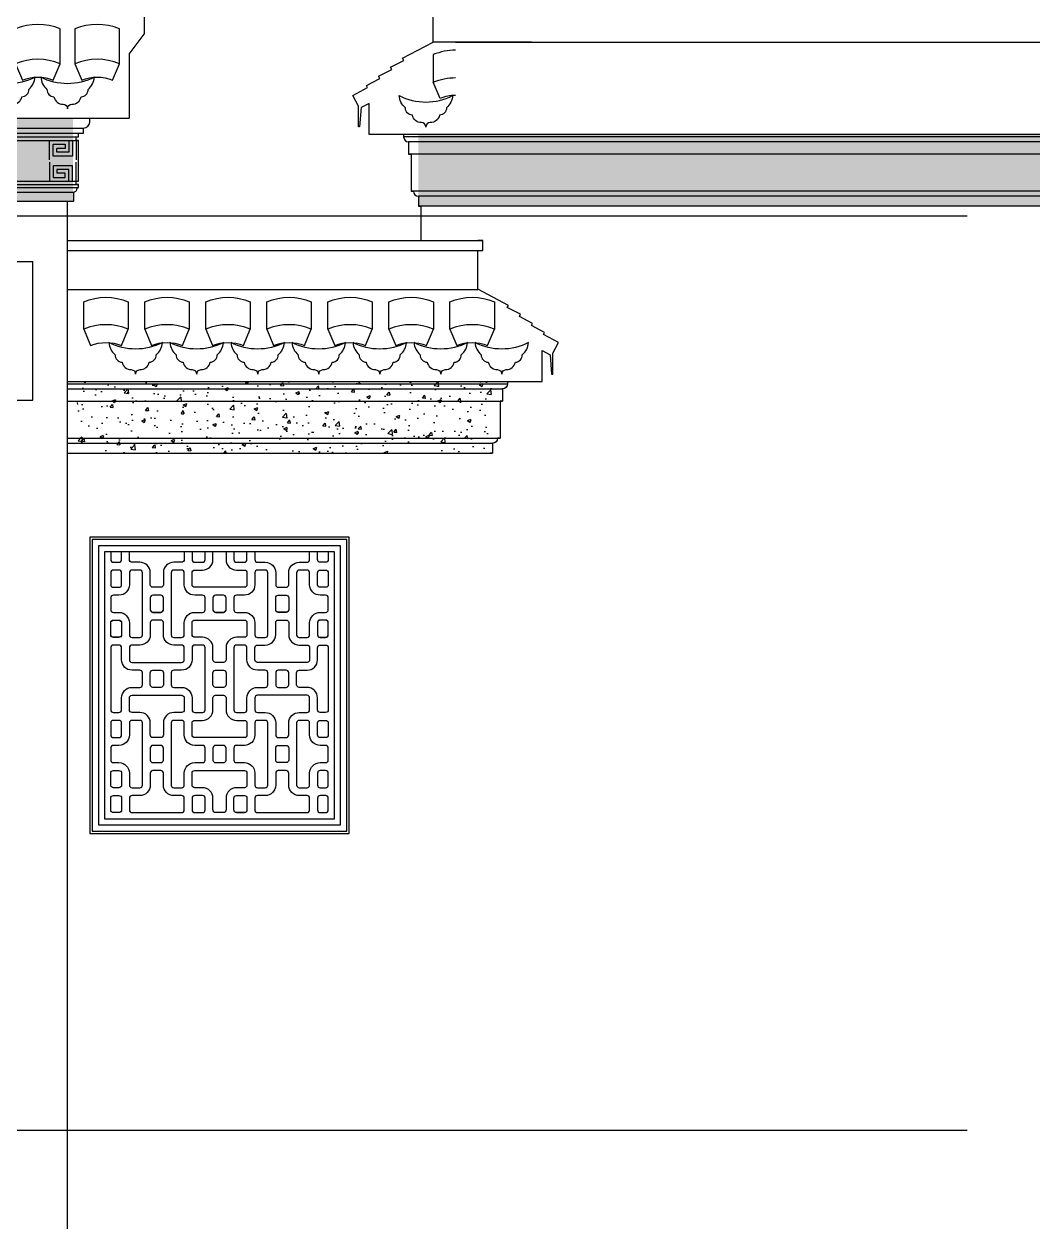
# Model space of a CAD drawing. Extents: x 296441 to 853063, y 459050 to 1117990.
# Drawn here: x 606603 to 610685, y 994963 to 999839 of the extents above; entities that cross this region are included whole.
import ezdxf
from ezdxf.xclip import XClip

# ---------------------------------------------------------------- set-up
doc = ezdxf.new("R2010")
doc.units = 0
doc.header["$LTSCALE"] = 1000
doc.header["$XCLIPFRAME"] = 0
for name, pattern in [('CENTER2', [28.574999999999996, 19.05, -3.174999999999999, 3.174999999999999, -3.174999999999999]), ('E4-ELEV-N$0$DASH', [0.35, 0.25, -0.1]), ('E4-ELEV-N$0$HIDDEN2', [4.762499999999999, 3.175, -1.5875])]:
    doc.linetypes.add(name, pattern=pattern)
for name, color, linetype in [('A-DETL-PATT', 9, 'Continuous'), ('A-ELEV-MEDM', 4, 'Continuous'), ('E1-ELEV-N$0$A-ELEV-HEVY', 2, 'Continuous'), ('E1-ELEV-N$0$A-ELEV-MEDM', 4, 'Continuous'), ('E1-ELEV-N$0$A-ELEV-THIN', 144, 'Continuous'), ('E4-ELEV-N$0$A-ELEV-HDDN', 161, 'E4-ELEV-N$0$HIDDEN2'), ('E4-ELEV-N$0$A-ELEV-HEVY', 2, 'Continuous'), ('E4-ELEV-N$0$A-ELEV-MEDM', 4, 'Continuous'), ('E4-ELEV-N$0$A-ELEV-MEDM-HEVY', 2, 'Continuous'), ('E4-ELEV-N$0$A-ELEV-THIN', 144, 'Continuous'), ('E4-ELEV-N$0$A-ELEV-WIND', 147, 'Continuous'), ('E4-ELEV-N$0$B-ELEV-N-RF3$0$A-ELEV-MEDM', 4, 'Continuous'), ('G-GRID', 8, 'CENTER2'), ('G-XREF', 2, 'Continuous'), ('LPC2118a$0$A-ELEV-OVLK', 153, 'Continuous'), ('mt2-E$0$M3-ELEV$0$A-ELEV-MEDM', 4, 'Continuous'), ('mt2-E$0$M3-ELEV$0$A-ELEV-THIN', 145, 'Continuous'), ('WALL-TYPE-D-2$0$A-ELEV-MEDM-HEVY', 2, 'Continuous'), ('ZT0_默认图层-----PM、LM、DY、JD', 7, 'Continuous'), ('ZT1_通用--填充---PM、LM、DY、JD', 8, 'Continuous'), ('ZT3_面板--石材板-PM、LM、DY、JD', 45, 'Continuous')]:
    doc.layers.add(name, color=color, linetype=linetype)

# ---------------------------------------------------------------- blocks, each defined once
blk = doc.blocks.new('20200616091520')
at = {"layer": 'mt2-E$0$M3-ELEV$0$A-ELEV-THIN'}
for points in [[(0, 150), (0, 42.50000000016007), (108, 42.50000000016007), (108, 120)], [(15, 135), (15, 57.50000000016007), (93, 57.50000000016007), (93, 105)], [(78, 120), (30, 120), (30, 72.50000000016007), (78, 72.50000000016007), (78, 87.50000000016007)], [(108, 120), (30, 120)], [(78, 105), (45, 105), (45, 87.50000000016007), (78, 87.50000000016007)], [(63, 105), (45, 105)], [(93, 105), (78, 105)]]:
    blk.add_lwpolyline(points, dxfattribs=at)
blk = doc.blocks.new('*U2494')
at = {"layer": 'mt2-E$0$M3-ELEV$0$A-ELEV-MEDM'}
for p, q in [((0, 0), (3300, 0)), ((65, -335), (3235, -335))]:
    blk.add_line(p, q, dxfattribs=at)
at = {"layer": 'mt2-E$0$M3-ELEV$0$A-ELEV-THIN'}
for p, q in [((25, -40), (3275, -40)), ((25, -60), (3275, -60)), ((55, -75), (3255, -75)), ((55, -90), (3255, -90)), ((52, -280), (3255, -280)), ((55, -255), (3255, -255)), ((55, -268), (3255, -268)), ((64.99999999994907, -298.3333333333721), (3235, -298.3333333333721))]:
    blk.add_line(p, q, dxfattribs=at)
at = {"layer": 'ZT3_面板--石材板-PM、LM、DY、JD', "ltscale": 10}
blk.add_lwpolyline([(65, -335), (65, -298.3333333333139, -0.4682124543390339), (52, -280), (45, -280), (45, -268), (55, -268), (55, -255), (45, -255), (45, -90), (55, -90), (55, -75), (45, -75), (45, -60), (25, -60), (25, -40, -0.3614188823113277), (0, -15), (0, 0)], format="xyb", dxfattribs=at)
at = {"layer": 'ZT3_面板--石材板-PM、LM、DY、JD', "ltscale": 10, "elevation": -2.644649364818287e-10}
blk.add_lwpolyline([(3235, -335), (3235, -298.3333333333139, 0.4682124543390339), (3248, -280), (3255, -280), (3255, -268), (3245, -268), (3245, -255), (3255, -255), (3255, -90), (3245, -90), (3245, -75), (3255, -75), (3255, -60), (3275, -60), (3275, -40, 0.3614188823113277), (3300, -15), (3300, 0)], format="xyb", dxfattribs=at)
at = {"layer": 'A-ELEV-MEDM'}
ref = blk.add_blockref('20200616091520', (55, -210), dxfattribs=at)
XClip(ref).set_block_clipping_path([(0, 42.50000000020373), (108, 120)])
ref = blk.add_blockref('20200616091520', (3245, -210), dxfattribs=dict(at, xscale=-1))
XClip(ref).set_block_clipping_path([(0, 42.50000000020373), (108, 120)])
ref = blk.add_blockref('20200616091520', (55, -135), dxfattribs=dict(at, xscale=-1, rotation=180))
XClip(ref).set_block_clipping_path([(0, 42.50000000020373), (108, 120)])
ref = blk.add_blockref('20200616091520', (3245, -135), dxfattribs=dict(at, rotation=180))
XClip(ref).set_block_clipping_path([(0, 42.50000000020373), (108, 120)])
blk = doc.blocks.new('ghsdffgsdlkgsdgsdf')
at = {"layer": 'A-ELEV-MEDM', "color": 0}
blk.add_lwpolyline([(-0.0004130508750677109, 2.795422915369272e-08, -0.4086840473709477), (17.65912312641376, 17.99677988702024, 0.3710916077769059), (54.8403965421021, 48.21091464349593, 0.424353686270066), (83.12748999707401, 78.18123075181211, 0.213335491750496), (107.9995936732703, 127.5605351682898, -0.2445723906024019), (-108.0000066440589, 127.5605351552513, 0.213335491750496), (-83.12790300138295, 78.18123076671327, 0.424353686270066), (-54.84080959297717, 48.21091465654899, 0.3710916077769059), (-17.65953618474668, 17.99677981996501, -0.4086840473709477), (0, 1.455191522836685e-11)], format="xyb", dxfattribs=at)
blk = doc.blocks.new('mt2-E')
at = {"layer": 'ZT1_通用--填充---PM、LM、DY、JD', "ltscale": 10}
h = blk.add_hatch(dxfattribs=at)
h.set_pattern_fill('混凝土', color=256, scale=16.96202531645569)
h.set_pattern_definition([(49.99999999999999, (-1584.999979789485, 4110.000000003027), (121.6618537575961, -10.64403302236423), [12.72151898734177, -139.9367088607595]), (355, (-1584.999979789485, 4110.000000003027), (-23.53503633435696, 127.5870201465843), [10.17721518987342, -111.9493670886076]), (100.4514, (-1574.861492295866, 4109.112998028402), (98.12690778440364, 116.9429096660351), [10.81162716455696, -118.9279025417721]), (46.18420000000002, (-1584.999979789485, 4143.924050636007), (181.025696855489, -28.07537711403597), [19.08227848101263, -209.905063291139]), (96.6356, (-1569.914506586967, 4141.584426410613), (158.5377247386408, 165.2301198742521), [16.2174412556962, -178.3918253164557]), (351.1842, (-1584.999979789485, 4143.924050636007), (158.5375957568431, 165.2302437012576), [15.26582278481012, -167.9240506329114]), (21, (-1568.037954473053, 4135.443037977675), (101.2475252960429, -68.29231816348785), [12.72151898734177, -139.9367088607595]), (326.0000000000001, (-1568.037954473053, 4135.443037977675), (41.27120819935689, 123.0001342231371), [10.17721518987342, -111.9493670886076]), (71.4514, (-1559.600664318656, 4129.752006073948), (142.5187749745818, 54.70770450523243), [10.81162716455696, -118.9279025417721]), (37.50000000000001, (-1584.999979789485, 4110.000000003027), (2.062557737363227, 56.46553976379207), [0, -110.5924050632911, 0, -113.6455696202532, 0, -112.373417721519]), (7.499999999999999, (-1584.999979789485, 4110.000000003027), (44.62192154082014, 66.90021442055223), [0, -64.79493670886075, 0, -108.0481012658228, 0, -42.82911392405062]), (327.5, (-1622.825296245166, 4110.000000003027), (90.54709676848455, -3.825763053679604), [0, -42.40506329113924, 0, -132.3037974683544, 0, -175.5569620253164]), (317.5, (-1639.787321561598, 4110.000000003027), (98.92018568592373, 16.97983244624123), [0, -55.12658227848101, 0, -87.86329113924049, 0, -124.6708860759493])])
h.paths.add_polyline_path([(-1584.999979789485, 4110.000000003027), (1581.592435791041, 4110.000000003027), (1581.592435791041, 4445.000000003027), (-1584.999979789485, 4445.000000003027)])
at = {"layer": 'A-ELEV-MEDM', "elevation": -0.1118665417163797}
for points in [[(1530.035635449109, 4666.032417204231), (1530.035586454091, 4806.942478012294, 0.199999999910216), (1350.035586513695, 4806.942477982491), (1350.035635449109, 4666.032417234033)], [(1770.041563160834, 4666.032500655157), (1770.041514165816, 4806.94256146322, 0.199999999910216), (1590.041514225421, 4806.942561433418), (1590.041563160834, 4666.03250068496)], [(1377.721974797663, 4599.570778217167, -0.1999999998863418), (1502.337359555182, 4599.570778276771), (1530.029707707581, 4666.032413627952, 0.1999999999128089), (1350.029707618174, 4666.032413702458), (1377.722055710969, 4599.570778276771)], [(1617.727902509389, 4599.570861668093, -0.1999999998863418), (1742.343287266907, 4599.570861727698), (1770.035635419306, 4666.032497078879, 0.1999999999128089), (1590.035635329899, 4666.032497153385), (1617.727983422694, 4599.570861727698)]]:
    blk.add_lwpolyline(points, format="xyb", dxfattribs=at)
at = {"layer": 'LPC2118a$0$A-ELEV-OVLK'}
for p, q in [((-1419.999748901697, 3865.95222664054, -0.1118665417186535), (1420.000023451517, 3865.952394174761, -0.1118665417183482)), ((1420.000020181644, 3304.87840169936, -0.1118665417184807), (1420.000020181644, 3865.952394174761, -0.1118665417185846)), ((-1419.99975217157, 3304.87840169936, -0.1118665417189587), (1420.000020181644, 3304.87840169936, -0.1118665417186535))]:
    blk.add_line(p, q, dxfattribs=at)
at = {"layer": 'WALL-TYPE-D-2$0$A-ELEV-MEDM-HEVY'}
for p, q in [((1870.000020210515, 4865.000000003027, -0.1118665417186535), (1870.000020210515, 4785.000000003027, -0.1118665417186535)), ((1810.000020210515, 4705.000000003027, -0.1118665417186535), (1870.000020210515, 4785.000000003027, -0.1118665417186535)), ((1810.000020210515, 4705.000000003027, -0.1118665417186535), (1810.000020210515, 4445.000000003027, -0.1118665417186535)), ((1810.000020210515, 4705.000000003027, -0.1118665417186535), (1810.000020210515, 4445.000000003027, -0.1118665417186535)), ((1650.000020210515, 4445.000000003027, -0.1118665419831184), (1810.000020210515, 4445.000000003027, -0.1118665417186535)), ((1650.000020210515, 4445.000000003027, -0.1118665419831184), (1810.000020210515, 4445.00000000326, -0.1118665417186535)), ((1560.000020210515, -49.9999999969732, -0.1118665417186535), (1560.000020210515, 4110.000000003027, -0.1118665417186535))]:
    blk.add_line(p, q, dxfattribs=at)
at = {"layer": 'A-DETL-PATT', "ltscale": 10}
blk.add_blockref('*U2494', (-1649.999979789485, 4445.000000003027, -0.1118665417186535), dxfattribs=at)
at = {"layer": 'A-ELEV-MEDM', "extrusion": (0, 0, -1), "xscale": -1, "zscale": -1}
for p in [(-1320.023739405093, 4484.032330191694, 0.1118665417186535), (-1560.029667116818, 4484.032413642853, 0.1118665417186535)]:
    blk.add_blockref('ghsdffgsdlkgsdgsdf', p, dxfattribs=at)
blk = doc.blocks.new('E4-ELEV-N$0$mt2-E')
at = {"xscale": -1}
blk.add_blockref('mt2-E', (0, -5.005858838558197e-09), dxfattribs=at)
blk = doc.blocks.new('E4-ELEV-N$0$dsgggfgh')
at = {"layer": 'E4-ELEV-N$0$A-ELEV-HEVY'}
for p, q in [((-446.7335614310578, 859.9999999998836), (-50.00000000001455, 859.9999999998836)), ((-446.7335614310578, 819.9999999998836), (-50.00000000001455, 819.9999999998836)), ((-446.7335614310578, 662.7569128682517), (-50.00000000011642, 662.7569128682371)), ((-446.7335614310614, 289.9999999998981), (69.99999999998545, 289.9999999998836)), ((-446.7335614310541, 0), (9.999999999985448, 0))]:
    blk.add_line(p, q, dxfattribs=at)
blk.add_lwpolyline([(69.99999999998545, 289.9999999998836), (210, 289.9999999998836), (210, 415.0213311910629), (242.2870131011587, 398.2422535164515), (248.0827355837682, 319.9999999998836), (253.0827355837682, 319.9999999998836), (253.0827355837682, 403.9016275625909), (276, 447.9999999998836), (215.845869297118, 480.0822030414129), (220.1812543073902, 488.4245348034892), (166.8449345279078, 516.0804043187527), (171.5906271536951, 525.2122674017446), (118.2543073742127, 552.8681369170081), (123, 561.9999999998836), (69.46458357805386, 589.2727593092714), (74, 597.9999999998836), (-50.00000000001455, 662.9523809523089), (-50.00000000001455, 819.9999999998836), (-30.00000000001455, 819.9999999998836), (-30.00000000001455, 859.9999999998836), (-50.00000000001455, 859.9999999998836)], dxfattribs=at)
blk.add_lwpolyline([(0, 290), (69.99999999998545, 290), (69.99999999998545, 280, -0.414213562373095), (49.99999999998545, 260), (49.99999999998545, 210), (39.99999999998545, 210), (39.99999999998545, 60), (29.99999999998545, 60, -0.414213562373095), (9.999999999985448, 40), (9.999999999985448, 0), (0, 0)], format="xyb", dxfattribs=at)
at = {"layer": 'E4-ELEV-N$0$A-ELEV-MEDM'}
blk.add_line((-446.7335614310578, 59.99999999998545), (39.99999999998545, 60), dxfattribs=at)
at = {"layer": 'E4-ELEV-N$0$A-ELEV-THIN'}
for p, q in [((-446.7335614310614, 279.9999999999854), (69.99999999998545, 280)), ((-446.7335614310578, 259.9999999998836), (50, 259.9999999998836)), ((-446.7335614310578, 210), (49.99999999998545, 210)), ((-446.7335614310541, 40), (9.999999999985448, 40))]:
    blk.add_line(p, q, dxfattribs=at)
blk = doc.blocks.new('E4-ELEV-N$0$B-ELEV-N-RF3$0$ghsdffgsdlkgsdgsdf')
at = {"layer": 'E4-ELEV-N$0$B-ELEV-N-RF3$0$A-ELEV-MEDM', "color": 0}
blk.add_lwpolyline([(-0.0004130508750677109, 2.795422915369272e-08, -0.4086840473709477), (17.65912312641376, 17.99677988702024, 0.3710916077769059), (54.8403965421021, 48.21091464349593, 0.424353686270066), (83.12748999707401, 78.18123075181211, 0.213335491750496), (107.9995936732703, 127.5605351682898, -0.2445723906024019), (-108.0000066440589, 127.5605351552513, 0.213335491750496), (-83.12790300138295, 78.18123076671327, 0.424353686270066), (-54.84080959297717, 48.21091465654899, 0.3710916077769059), (-17.65953618474668, 17.99677981996501, -0.4086840473709477), (0, 1.455191522836685e-11)], format="xyb", dxfattribs=at)
blk = doc.blocks.new('20200415111827', base_point=(606869.1237637916, 996563.0944562623))
at = {"layer": 'E4-ELEV-N$0$A-ELEV-HDDN', "linetype": 'E4-ELEV-N$0$DASH', "ltscale": 10}
blk.add_lwpolyline([(606869.1237637916, 996563.0944562623), (607919.1237637916, 996563.0944562623), (607919.1237637916, 997763.0944562623), (606869.1237637916, 997763.0944562623)], close=True, dxfattribs=at)
at = {"layer": 'E4-ELEV-N$0$A-ELEV-MEDM'}
for points in [[(606879.1237637916, 996573.0944562623), (607909.1237637916, 996573.0944562623), (607909.1237637916, 997753.0944562623), (606879.1237637916, 997753.0944562623)], [(606904.1237637916, 996598.0944562623), (607884.1237637916, 996598.0944562623), (607884.1237637916, 997728.0944562623), (606904.1237637916, 997728.0944562623)], [(606929.1237637916, 996623.0944562623), (607859.1237637916, 996623.0944562623), (607859.1237637916, 997703.0944562623), (606929.1237637916, 997703.0944562623)]]:
    blk.add_lwpolyline(points, close=True, dxfattribs=at)
at = {"layer": 'E4-ELEV-N$0$A-ELEV-MEDM-HEVY'}
blk.add_lwpolyline([(606929.1237637916, 996623.0944562623), (607859.1237637916, 996623.0944562623), (607859.1237637916, 997703.0944562623), (606929.1237637916, 997703.0944562623)], close=True, dxfattribs=at)
at = {"layer": 'E4-ELEV-N$0$A-ELEV-WIND', "ltscale": 0.01}
for points in [[(606954.1237637916, 997703.0944562623), (606954.1237637916, 997671.8658848337, 0.414213562373095), (606964.6951923631, 997661.2944562624), (606987.1237637916, 997661.2944562624, 0.414213562373095), (606997.6951923631, 997671.8658848337)], [(607251.4094780773, 997703.0944562623), (607251.4094780773, 997671.8658848337, -0.414213562373095), (607240.838049506, 997661.2944562624), (607209.1237637916, 997661.2944562624, 0.414213562373095), (607166.838049506, 997619.0087419767), (607166.838049506, 997570.3801705481, -0.414213562373095), (607156.2666209345, 997559.8087419766), (607124.5523352202, 997559.8087419766, -0.414213562373095), (607113.9809066488, 997570.3801705481), (607113.9809066488, 997619.0087419767, 0.414213562373095), (607071.6951923631, 997661.2944562624), (607039.9809066488, 997661.2944562624, -0.414213562373095), (607029.4094780773, 997671.8658848337), (607029.4094780773, 997703.0944562623)], [(607394.1237637906, 997559.8087419766), (607293.6951923631, 997559.8087419766, -0.414213562373095), (607283.1237637916, 997570.3801705481), (607283.1237637916, 997619.0087419767, -0.414213562373095), (607293.6951923631, 997629.580170548), (607325.4094780773, 997629.580170548, 0.414213562373095), (607367.6951923631, 997671.8658848337), (607367.6951923631, 997703.0944562623)], [(607283.1237637916, 997703.0944562623), (607283.1237637916, 997671.8658848337, 0.4142135623743046), (607293.6951923631, 997661.2944562624), (607325.4094780773, 997661.2944562624, 0.4142135623732967), (607335.9809066488, 997671.8658848337), (607335.9809066488, 997703.0944562623)], [(607420.5523352202, 997703.0944562623), (607420.5523352202, 997671.8658848337, 0.414213562373095), (607462.838049506, 997629.580170548), (607494.5523352202, 997629.580170548, -0.414213562373095), (607505.1237637916, 997619.0087419767), (607505.1237637916, 997570.3801705481, -0.414213562373095), (607494.5523352202, 997559.8087419766), (607394.1237637927, 997559.8087419766)], [(607452.2666209345, 997703.0944562623), (607452.2666209345, 997671.8658848337, 0.4142135623763204), (607462.838049506, 997661.2944562624), (607494.5523352202, 997661.2944562624, 0.4142135623743047), (607505.1237637916, 997671.8658848337), (607505.1237637916, 997703.0944562623)], [(607536.838049506, 997703.0944562623), (607536.838049506, 997671.8658848337, 0.414213562373095), (607547.4094780773, 997661.2944562624), (607579.1237637916, 997661.2944562624, -0.414213562373095), (607621.4094780773, 997619.0087419767), (607621.4094780773, 997570.3801705481, 0.414213562373095), (607631.9809066488, 997559.8087419766), (607663.6951923631, 997559.8087419766, 0.414213562373095), (607674.2666209345, 997570.3801705481), (607674.2666209345, 997619.0087419767, -0.414213562373095), (607716.5523352202, 997661.2944562624), (607748.2666209345, 997661.2944562624, 0.414213562373095), (607758.838049506, 997671.8658848337), (607758.838049506, 997703.0944562623)], [(607834.1237637916, 997703.0944562623), (607834.1237637916, 997671.8658848339, -0.4142135623732948), (607823.5523352202, 997661.2944562624), (607801.1237637916, 997661.2944562624, -0.414213562373095), (607790.5523352202, 997671.8658848337)], [(607394.1237637927, 997458.3230276909), (607409.9809066488, 997458.3230276909, 0.414213562373095), (607420.5523352202, 997468.8944562624), (607420.5523352202, 997517.523027691, 0.414213562373095), (607409.9809066488, 997528.0944562624), (607394.1237637916, 997528.0944562624), (607378.2666209345, 997528.0944562623, 0.414213562373095), (607367.6951923631, 997517.523027691), (607367.6951923631, 997468.8944562624, 0.414213562373095), (607378.2666209345, 997458.3230276909), (607394.1237637906, 997458.3230276909)], [(607029.4094780784, 997315.3801705481), (607029.4094780773, 997266.7515991195, 0.414213562373095), (607039.9809066488, 997256.180170548), (607240.838049506, 997256.180170548, 0.414213562373095), (607251.4094780773, 997266.7515991195), (607251.4094780773, 997315.3801705481, 0.414213562373095), (607240.838049506, 997325.9515991195), (607209.1237637916, 997325.9515991195, -0.414213562373095), (607166.838049506, 997368.2373134051), (607166.838049506, 997416.8658848337, 0.414213562373095), (607156.2666209345, 997427.4373134052), (607124.5523352202, 997427.4373134052, 0.414213562373095), (607113.9809066488, 997416.8658848337), (607113.9809066488, 997368.2373134051, -0.414213562373095), (607071.6951923631, 997325.9515991195), (607039.9809066488, 997325.9515991195, 0.414213562373095), (607029.4094780773, 997315.3801705481)], [(607758.8380495049, 997315.3801705481), (607758.838049506, 997266.7515991195, -0.414213562373095), (607748.2666209345, 997256.180170548), (607547.4094780773, 997256.180170548, -0.414213562373095), (607536.838049506, 997266.7515991195), (607536.838049506, 997315.3801705481, -0.414213562373095), (607547.4094780773, 997325.9515991195), (607579.1237637916, 997325.9515991195, 0.414213562373095), (607621.4094780773, 997368.2373134051), (607621.4094780773, 997416.8658848337, -0.414213562373095), (607631.9809066488, 997427.4373134052), (607663.6951923631, 997427.4373134052, -0.414213562373095), (607674.2666209345, 997416.8658848337), (607674.2666209345, 997368.2373134051, 0.414213562373095), (607716.5523352202, 997325.9515991195), (607748.2666209345, 997325.9515991195, -0.414213562373095), (607758.838049506, 997315.3801705481)], [(607823.5523352202, 997357.6658848339, 0.4142135623732948), (607834.1237637916, 997368.2373134053), (607834.1237637916, 997416.8658848336, 0.4142135623732948), (607823.5523352202, 997427.4373134052), (607801.1237637916, 997427.4373134052, 0.4142135623732967), (607790.5523352212, 997416.8658848337), (607790.5523352202, 997368.2373134051, 0.414213562373095), (607801.1237637916, 997357.6658848338), (607823.5523352202, 997357.6658848338)], [(606997.6951923621, 997063.780170548), (606997.6951923631, 997112.4087419766, -0.414213562373095), (607039.9809066488, 997154.6944562623), (607071.6951923631, 997154.6944562623, 0.414213562373095), (607082.2666209345, 997165.2658848338), (607082.2666209345, 997213.8944562624, 0.414213562373095), (607071.6951923631, 997224.4658848338), (607039.9809066488, 997224.4658848338, -0.414213562373095), (606997.6951923631, 997266.7515991195), (606997.6951923631, 997315.3801705481, 0.414213562373095), (606987.1237637916, 997325.9515991195), (606964.6951923631, 997325.9515991195, 0.4142135623732948), (606954.1237637916, 997315.3801705481), (606954.1237637916, 997063.780170548, 0.414213562373095), (606964.6951923631, 997053.2087419766), (606987.1237637916, 997053.2087419766, 0.414213562373095), (606997.6951923631, 997063.780170548)], [(607790.5523352212, 997063.780170548), (607790.5523352202, 997112.4087419766, 0.414213562373095), (607748.2666209345, 997154.6944562623), (607716.5523352202, 997154.6944562623, -0.414213562373095), (607705.9809066488, 997165.2658848338), (607705.9809066488, 997213.8944562624, -0.414213562373095), (607716.5523352202, 997224.4658848338), (607748.2666209345, 997224.4658848338, 0.414213562373095), (607790.5523352202, 997266.7515991195), (607790.5523352202, 997315.3801705481, -0.414213562373095), (607801.1237637916, 997325.9515991195), (607823.5523352202, 997325.9515991195, -0.4142135623732948), (607834.1237637916, 997315.380170548), (607834.1237637916, 997063.7801705481, -0.4142135623732948), (607823.5523352202, 997053.2087419766), (607801.1237637916, 997053.2087419766, -0.414213562373095), (607790.5523352202, 997063.780170548)], [(607394.1237637927, 997224.4658848338), (607409.9809066488, 997224.4658848338, -0.414213562373095), (607420.5523352202, 997213.8944562624), (607420.5523352202, 997165.2658848338, -0.414213562373095), (607409.9809066488, 997154.6944562623), (607394.1237637906, 997154.6944562623), (607378.2666209345, 997154.6944562623, -0.414213562373095), (607367.6951923631, 997165.2658848338), (607367.6951923631, 997213.8944562624, -0.414213562373095), (607378.2666209345, 997224.4658848338), (607394.1237637906, 997224.4658848338)], [(607394.1237637906, 996951.7230276909), (607293.6951923631, 996951.7230276909, -0.414213562373095), (607283.1237637916, 996962.2944562624), (607283.1237637916, 997010.923027691, -0.414213562373095), (607293.6951923631, 997021.4944562623), (607325.4094780773, 997021.4944562623, 0.414213562373095), (607367.6951923631, 997063.780170548), (607367.6951923631, 997112.4087419766, -0.414213562373095), (607378.2666209345, 997122.9801705481), (607394.1237637916, 997122.9801705481), (607409.9809066488, 997122.9801705481, -0.414213562373095), (607420.5523352202, 997112.4087419766), (607420.5523352202, 997063.780170548, 0.414213562373095), (607462.838049506, 997021.4944562623), (607494.5523352202, 997021.4944562623, -0.414213562373095), (607505.1237637916, 997010.923027691), (607505.1237637916, 996962.2944562624, -0.414213562373095), (607494.5523352202, 996951.7230276909), (607394.1237637927, 996951.7230276909)], [(607394.1237637927, 996850.2373134051), (607409.9809066488, 996850.2373134051, 0.414213562373095), (607420.5523352202, 996860.8087419766), (607420.5523352202, 996909.4373134052, 0.414213562373095), (607409.9809066488, 996920.0087419767), (607394.1237637916, 996920.0087419767), (607378.2666209345, 996920.0087419766, 0.414213562373095), (607367.6951923631, 996909.4373134052), (607367.6951923631, 996860.8087419766, 0.414213562373095), (607378.2666209345, 996850.2373134051), (607394.1237637906, 996850.2373134051)], [(607824.838049506, 996717.0373134052), (607801.1237637916, 996717.0373134052, 0.414213562373095), (607790.5523352202, 996706.4658848338), (607790.5523352202, 996658.6658848338, 0.4142135623732948), (607801.1237637916, 996648.0944562624), (607823.5523352202, 996648.0944562624, 0.4142135623732948), (607834.1237637916, 996658.6658848338), (607834.1237637916, 996706.4658848338, 0.4142135623732948), (607823.5523352202, 996717.0373134052)]]:
    blk.add_lwpolyline(points, format="xyb", dxfattribs=at)
for points in [[(606997.6951923621, 997671.8658848337), (606997.6951923628, 997703.0944562623)], [(607790.5523352212, 997671.8658848337), (607790.5523352205, 997703.0944562623)]]:
    blk.add_lwpolyline(points, dxfattribs=at)
for points in [[(606964.6951923631, 997528.0944562624, 0.4142135623732968), (606954.1237637916, 997517.523027691), (606954.1237637916, 997468.8944562624, 0.4142135623732967), (606964.6951923631, 997458.3230276909), (606987.1237637916, 997458.3230276909, -0.4142135623723391), (607029.4094780773, 997416.0373134052), (607029.4094780773, 997367.4087419766, 0.414213562373095), (607039.9809066488, 997356.8373134052), (607071.6951923631, 997356.8373134052, 0.4142135623734983), (607082.2666209345, 997367.4087419766), (607082.2666209345, 997619.0087419767, 0.4142135623726919), (607071.6951923631, 997629.580170548), (607039.9809066488, 997629.580170548, 0.414213562373095), (607029.4094780764, 997619.0087419767), (607029.4094780764, 997570.3801705481, -0.4142135623731455), (606987.1237637916, 997528.0944562624)], [(606954.1237637916, 997619.0087419767), (606954.1237637916, 997570.3801705481, 0.4142135623732967), (606964.6951923631, 997559.8087419766), (606987.1237637916, 997559.8087419766, 0.414213562373095), (606997.6951923631, 997570.3801705481), (606997.6951923631, 997619.0087419767, 0.414213562373095), (606987.1237637916, 997629.580170548), (606964.6951923631, 997629.580170548, 0.4142135623732973)], [(607198.5523352202, 997619.0087419767), (607198.5523352202, 997367.4087419766, 0.414213562373095), (607209.1237637916, 997356.8373134052), (607240.838049506, 997356.8373134052, 0.4142135623732967), (607251.4094780773, 997367.4087419766), (607251.4094780773, 997416.0373134052, -0.414213562373095), (607293.6951923631, 997458.3230276909), (607325.4094780773, 997458.3230276909, 0.4142135623732967), (607335.9809066488, 997468.8944562624), (607335.9809066488, 997517.523027691, 0.4142135623724903), (607325.4094780773, 997528.0944562624), (607293.6951923631, 997528.0944562624, -0.414213562373095), (607251.4094780773, 997570.3801705481), (607251.4094780773, 997619.0087419767, 0.414213562373095), (607240.838049506, 997629.580170548), (607209.1237637916, 997629.580170548, 0.414213562373095)], [(607536.838049506, 997367.4087419766, 0.4142135623734983), (607547.4094780773, 997356.8373134052), (607579.1237637916, 997356.8373134052, 0.414213562373095), (607589.6951923631, 997367.4087419766), (607589.6951923631, 997619.0087419767, 0.414213562373095), (607579.1237637916, 997629.580170548), (607547.4094780773, 997629.580170548, 0.4142135623732966), (607536.838049506, 997619.0087419767), (607536.838049506, 997570.3801705481, -0.4142135623731455), (607494.5523352202, 997528.0944562624), (607462.838049506, 997528.0944562624, 0.4142135623722887), (607452.2666209345, 997517.523027691), (607452.2666209345, 997468.8944562624, 0.414213562373095), (607462.838049506, 997458.3230276909), (607494.5523352202, 997458.3230276909, -0.4142135623731454), (607536.838049506, 997416.0373134052)], [(607705.9809066488, 997367.4087419766, 0.4142135623734983), (607716.5523352202, 997356.8373134052), (607748.2666209345, 997356.8373134052, 0.4142135623732967), (607758.838049506, 997367.4087419766), (607758.838049506, 997416.0373134052, -0.4142135623723391), (607801.1237637916, 997458.3230276909), (607823.5523352202, 997458.3230276909, 0.414213562373095), (607834.1237637916, 997468.8944562624), (607834.1237637916, 997517.523027691, 0.414213562373095), (607823.5523352202, 997528.0944562624), (607801.1237637916, 997528.0944562624, -0.4142135623730949), (607758.8380495069, 997570.3801705481), (607758.8380495069, 997619.0087419767, 0.414213562373095), (607748.2666209345, 997629.580170548), (607716.5523352202, 997629.580170548, 0.4142135623726918), (607705.9809066488, 997619.0087419767)], [(607823.5523352202, 997559.8087419766), (607801.1237637916, 997559.8087419766, -0.414213562373095), (607790.5523352202, 997570.3801705481), (607790.5523352202, 997619.0087419767, -0.414213562373095), (607801.1237637916, 997629.580170548), (607823.5523352202, 997629.580170548, -0.4142135623732946), (607834.1237637916, 997619.0087419767), (607834.1237637916, 997570.3801705481, -0.4142135623732948)], [(607156.2666209345, 997528.0944562623), (607124.5523352202, 997528.0944562623, 0.414213562373095), (607113.9809066488, 997517.5230276908), (607113.9809066488, 997469.7230276909, 0.414213562373095), (607124.5523352202, 997459.1515991194), (607156.2666209345, 997459.1515991194, 0.414213562373095), (607166.838049506, 997469.7230276909), (607166.838049506, 997517.5230276908, 0.414213562373095)], [(607156.2666209345, 997458.3230276909, 0.414213562373095), (607166.838049506, 997468.8944562624), (607166.838049506, 997517.523027691, 0.414213562373095), (607156.2666209345, 997528.0944562624), (607124.5523352202, 997528.0944562623, 0.414213562373095), (607113.9809066488, 997517.523027691), (607113.9809066488, 997468.8944562624, 0.414213562373095), (607124.5523352202, 997458.3230276909)], [(607409.9809066488, 997459.1515991194, 0.414213562373095), (607420.5523352202, 997469.7230276909), (607420.5523352202, 997517.5230276908, 0.414213562373095), (607409.9809066488, 997528.0944562623), (607394.1237637916, 997528.0944562623), (607378.2666209345, 997528.0944562623, 0.414213562373095), (607367.6951923631, 997517.5230276908), (607367.6951923631, 997469.7230276909, 0.414213562373095), (607378.2666209345, 997459.1515991194), (607394.1237637916, 997459.1515991194)], [(607631.9809066488, 997528.0944562623), (607663.6951923631, 997528.0944562623, -0.414213562373095), (607674.2666209345, 997517.5230276908), (607674.2666209345, 997469.7230276909, -0.414213562373095), (607663.6951923631, 997459.1515991194), (607631.9809066488, 997459.1515991194, -0.414213562373095), (607621.4094780773, 997469.7230276909), (607621.4094780773, 997517.5230276908, -0.414213562373095)], [(607631.9809066488, 997458.3230276909, -0.414213562373095), (607621.4094780773, 997468.8944562624), (607621.4094780773, 997517.523027691, -0.414213562373095), (607631.9809066488, 997528.0944562624), (607663.6951923631, 997528.0944562623, -0.414213562373095), (607674.2666209345, 997517.523027691), (607674.2666209345, 997468.8944562624, -0.414213562373095), (607663.6951923631, 997458.3230276909)], [(606964.6951923631, 997427.4373134051), (606987.1237637916, 997427.4373134052, -0.4142135623732964), (606997.6951923621, 997416.8658848337), (606997.6951923631, 997368.2373134051, -0.414213562373095), (606987.1237637916, 997357.6658848338), (606964.6951923631, 997357.6658848338, -0.4142135623732969), (606954.1237637916, 997368.2373134051), (606954.1237637916, 997416.8658848337, -0.4142135623732948)], [(606954.1237637916, 997416.0373134052, -0.4142135623732932), (606964.6951923631, 997426.6087419767), (606987.1237637916, 997426.6087419767, -0.414213562373095), (606997.6951923631, 997416.0373134052), (606997.6951923631, 997367.4087419766, -0.414213562373095), (606987.1237637916, 997356.8373134052), (606964.6951923631, 997356.8373134052, -0.4142135623732967), (606954.1237637916, 997367.4087419766)], [(607462.838049506, 997357.6658848338, 0.414213562373095), (607420.5523352202, 997315.3801705481), (607420.5523352202, 997266.7515991195, -0.414213562373095), (607409.9809066488, 997256.180170548), (607394.1237637916, 997256.180170548), (607378.2666209345, 997256.180170548, -0.414213562373095), (607367.6951923631, 997266.7515991195), (607367.6951923631, 997315.3801705481, 0.414213562373095), (607325.4094780773, 997357.6658848338), (607293.6951923631, 997357.6658848338, -0.414213562373095), (607283.1237637916, 997368.2373134051), (607283.1237637916, 997416.8658848337, -0.414213562373095), (607293.6951923631, 997427.4373134052), (607394.1237637916, 997427.4373134052), (607494.5523352202, 997427.4373134052, -0.414213562373095), (607505.1237637916, 997416.8658848337), (607505.1237637916, 997368.2373134051, -0.414213562373095), (607494.5523352202, 997357.6658848338)], [(607823.5523352202, 997356.8373134052, 0.4142135623732948), (607834.1237637916, 997367.4087419766), (607834.1237637916, 997416.0373134052, 0.4142135623732948), (607823.5523352202, 997426.6087419767), (607801.1237637916, 997426.6087419767, 0.414213562373095), (607790.5523352202, 997416.0373134052), (607790.5523352202, 997367.4087419766, 0.414213562373095), (607801.1237637916, 997356.8373134052)], [(607198.5523352202, 997213.8944562624), (607198.5523352202, 997165.2658848338, 0.4142135623722885), (607209.1237637916, 997154.6944562623), (607240.838049506, 997154.6944562623, -0.414213562373095), (607283.1237637916, 997112.4087419766), (607283.1237637916, 997063.780170548, 0.4142135623743046), (607293.6951923631, 997053.2087419766), (607325.4094780773, 997053.2087419766, 0.4142135623732967), (607335.9809066488, 997063.780170548), (607335.9809066488, 997315.3801705481, 0.4142135623732967), (607325.4094780773, 997325.9515991195), (607293.6951923631, 997325.9515991195, 0.4142135623732968), (607283.1237637916, 997315.3801705481), (607283.1237637916, 997266.7515991195, -0.414213562373095), (607240.838049506, 997224.4658848338), (607209.1237637916, 997224.4658848338, 0.414213562373095)], [(607452.2666209345, 997063.780170548, 0.414213562373095), (607462.838049506, 997053.2087419766), (607494.5523352202, 997053.2087419766, 0.4142135623743047), (607505.1237637916, 997063.780170548), (607505.1237637916, 997112.4087419766, -0.4142135623731454), (607547.4094780773, 997154.6944562623), (607579.1237637916, 997154.6944562623, 0.4142135623722886), (607589.6951923631, 997165.2658848338), (607589.6951923631, 997213.8944562624, 0.414213562373095), (607579.1237637916, 997224.4658848338), (607547.4094780773, 997224.4658848338, -0.4142135623731455), (607505.1237637916, 997266.7515991195), (607505.1237637916, 997315.3801705481, 0.4142135623732967), (607494.5523352202, 997325.9515991195), (607462.838049506, 997325.9515991195, 0.4142135623730953), (607452.2666209345, 997315.3801705481)], [(607124.5523352202, 997154.6944562623, -0.414213562373095), (607113.9809066488, 997165.2658848338), (607113.9809066488, 997213.8944562624, -0.414213562373095), (607124.5523352202, 997224.4658848338), (607156.2666209345, 997224.4658848338, -0.414213562373095), (607166.838049506, 997213.8944562624), (607166.838049506, 997165.2658848338, -0.414213562373095), (607156.2666209345, 997154.6944562623)], [(607663.6951923631, 997154.6944562623, 0.414213562373095), (607674.2666209345, 997165.2658848338), (607674.2666209345, 997213.8944562624, 0.414213562373095), (607663.6951923631, 997224.4658848338), (607631.9809066488, 997224.4658848338, 0.414213562373095), (607621.4094780773, 997213.8944562624), (607621.4094780773, 997165.2658848338, 0.414213562373095), (607631.9809066488, 997154.6944562623)], [(607156.2666209345, 996951.7230276909), (607124.5523352202, 996951.7230276909, -0.414213562373095), (607113.9809066488, 996962.2944562624), (607113.9809066488, 997010.923027691, 0.414213562373095), (607071.6951923631, 997053.2087419766), (607039.9809066488, 997053.2087419766, -0.414213562373095), (607029.4094780773, 997063.780170548), (607029.4094780773, 997112.4087419766, -0.414213562373095), (607039.9809066488, 997122.9801705481), (607240.838049506, 997122.9801705481, -0.414213562373095), (607251.4094780773, 997112.4087419766), (607251.4094780773, 997063.780170548, -0.414213562373095), (607240.838049506, 997053.2087419766), (607209.1237637916, 997053.2087419766, 0.414213562373095), (607166.838049506, 997010.923027691), (607166.838049506, 996962.2944562624, -0.414213562373095)], [(607631.9809066488, 996951.7230276909), (607663.6951923631, 996951.7230276909, 0.414213562373095), (607674.2666209345, 996962.2944562624), (607674.2666209345, 997010.923027691, -0.414213562373095), (607716.5523352202, 997053.2087419766), (607748.2666209345, 997053.2087419766, 0.414213562373095), (607758.838049506, 997063.780170548), (607758.838049506, 997112.4087419766, 0.414213562373095), (607748.2666209345, 997122.9801705481), (607547.4094780773, 997122.9801705481, 0.414213562373095), (607536.838049506, 997112.4087419766), (607536.838049506, 997063.780170548, 0.414213562373095), (607547.4094780773, 997053.2087419766), (607579.1237637916, 997053.2087419766, -0.414213562373095), (607621.4094780773, 997010.923027691), (607621.4094780773, 996962.2944562624, 0.414213562373095)], [(606964.6951923631, 996920.0087419767, 0.4142135623732968), (606954.1237637916, 996909.4373134052), (606954.1237637916, 996860.8087419766, 0.4142135623732967), (606964.6951923631, 996850.2373134051), (606987.1237637916, 996850.2373134051, -0.4142135623723391), (607029.4094780773, 996807.9515991195), (607029.4094780773, 996759.3230276909, 0.414213562373095), (607039.9809066488, 996748.7515991195), (607071.6951923631, 996748.7515991195, 0.4142135623734983), (607082.2666209345, 996759.3230276909), (607082.2666209345, 997010.923027691, 0.4142135623726919), (607071.6951923631, 997021.4944562623), (607039.9809066488, 997021.4944562623, 0.414213562373095), (607029.4094780764, 997010.923027691), (607029.4094780764, 996962.2944562624, -0.4142135623731455), (606987.1237637916, 996920.0087419767)], [(606954.1237637916, 997010.923027691), (606954.1237637916, 996962.2944562624, 0.4142135623732967), (606964.6951923631, 996951.7230276909), (606987.1237637916, 996951.7230276909, 0.414213562373095), (606997.6951923631, 996962.2944562624), (606997.6951923631, 997010.923027691, 0.414213562373095), (606987.1237637916, 997021.4944562623), (606964.6951923631, 997021.4944562623, 0.4142135623732973)], [(607198.5523352202, 997010.923027691), (607198.5523352202, 996759.3230276909, 0.414213562373095), (607209.1237637916, 996748.7515991195), (607240.838049506, 996748.7515991195, 0.4142135623732967), (607251.4094780773, 996759.3230276909), (607251.4094780773, 996807.9515991195, -0.414213562373095), (607293.6951923631, 996850.2373134051), (607325.4094780773, 996850.2373134051, 0.4142135623732967), (607335.9809066488, 996860.8087419766), (607335.9809066488, 996909.4373134052, 0.4142135623724903), (607325.4094780773, 996920.0087419767), (607293.6951923631, 996920.0087419767, -0.414213562373095), (607251.4094780773, 996962.2944562624), (607251.4094780773, 997010.923027691, 0.414213562373095), (607240.838049506, 997021.4944562623), (607209.1237637916, 997021.4944562623, 0.414213562373095)], [(607536.838049506, 996759.3230276909, 0.4142135623734983), (607547.4094780773, 996748.7515991195), (607579.1237637916, 996748.7515991195, 0.414213562373095), (607589.6951923631, 996759.3230276909), (607589.6951923631, 997010.923027691, 0.414213562373095), (607579.1237637916, 997021.4944562623), (607547.4094780773, 997021.4944562623, 0.4142135623732966), (607536.838049506, 997010.923027691), (607536.838049506, 996962.2944562624, -0.4142135623731455), (607494.5523352202, 996920.0087419767), (607462.838049506, 996920.0087419767, 0.4142135623722887), (607452.2666209345, 996909.4373134052), (607452.2666209345, 996860.8087419766, 0.414213562373095), (607462.838049506, 996850.2373134051), (607494.5523352202, 996850.2373134051, -0.4142135623731454), (607536.838049506, 996807.9515991195)], [(607705.9809066488, 996759.3230276909, 0.4142135623734983), (607716.5523352202, 996748.7515991195), (607748.2666209345, 996748.7515991195, 0.4142135623732967), (607758.838049506, 996759.3230276909), (607758.838049506, 996807.9515991195, -0.4142135623723391), (607801.1237637916, 996850.2373134051), (607823.5523352202, 996850.2373134051, 0.414213562373095), (607834.1237637916, 996860.8087419766), (607834.1237637916, 996909.4373134052, 0.414213562373095), (607823.5523352202, 996920.0087419767), (607801.1237637916, 996920.0087419767, -0.4142135623730949), (607758.8380495069, 996962.2944562624), (607758.8380495069, 997010.923027691, 0.414213562373095), (607748.2666209345, 997021.4944562623), (607716.5523352202, 997021.4944562623, 0.4142135623726918), (607705.9809066488, 997010.923027691)], [(607823.5523352202, 996951.7230276909), (607801.1237637916, 996951.7230276909, -0.414213562373095), (607790.5523352202, 996962.2944562624), (607790.5523352202, 997010.923027691, -0.414213562373095), (607801.1237637916, 997021.4944562623), (607823.5523352202, 997021.4944562623, -0.4142135623732946), (607834.1237637916, 997010.923027691), (607834.1237637916, 996962.2944562624, -0.4142135623732948)], [(607156.2666209345, 996850.2373134051, 0.414213562373095), (607166.838049506, 996860.8087419766), (607166.838049506, 996909.4373134052, 0.414213562373095), (607156.2666209345, 996920.0087419767), (607124.5523352202, 996920.0087419766, 0.414213562373095), (607113.9809066488, 996909.4373134052), (607113.9809066488, 996860.8087419766, 0.414213562373095), (607124.5523352202, 996850.2373134051)], [(607631.9809066488, 996850.2373134051, -0.414213562373095), (607621.4094780773, 996860.8087419766), (607621.4094780773, 996909.4373134052, -0.414213562373095), (607631.9809066488, 996920.0087419767), (607663.6951923631, 996920.0087419766, -0.414213562373095), (607674.2666209345, 996909.4373134052), (607674.2666209345, 996860.8087419766, -0.414213562373095), (607663.6951923631, 996850.2373134051)], [(606954.1237637916, 996807.9515991195, -0.4142135623732932), (606964.6951923631, 996818.523027691), (606987.1237637916, 996818.523027691, -0.414213562373095), (606997.6951923631, 996807.9515991195), (606997.6951923631, 996759.3230276909, -0.414213562373095), (606987.1237637916, 996748.7515991195), (606964.6951923631, 996748.7515991195, -0.4142135623732967), (606954.1237637916, 996759.3230276909)], [(607166.838049506, 996759.3230276909), (607166.838049506, 996807.9515991195, 0.4142135623732966), (607156.2666209345, 996818.523027691), (607124.5523352202, 996818.523027691, 0.4142135623732966), (607113.9809066488, 996807.9515991195), (607113.9809066488, 996759.3230276909, -0.4142135623731455), (607071.6951923631, 996717.0373134052), (607039.9809066488, 996717.0373134052, 0.414213562373095), (607029.4094780773, 996706.4658848338), (607029.4094780773, 996658.6658848338, 0.414213562373095), (607039.9809066488, 996648.0944562623), (607240.838049506, 996648.0944562623, 0.414213562373095), (607251.4094780773, 996658.6658848338), (607251.4094780773, 996706.4658848338, 0.4142135623716839), (607240.838049506, 996717.0373134052), (607209.1237637916, 996717.0373134052, -0.4142135623735484)], [(607420.5523352202, 996658.6658848338, -0.4142135623728934), (607409.9809066497, 996648.0944562623), (607394.1237637916, 996648.0944562623), (607378.2666209335, 996648.0944562623, -0.4142135623728935), (607367.6951923631, 996658.6658848338), (607367.6951923631, 996706.4658848338, 0.414213562373095), (607325.4094780773, 996748.7515991195), (607293.6951923631, 996748.7515991195, -0.4142135623732967), (607283.1237637916, 996759.3230276909), (607283.1237637916, 996807.9515991195, -0.4142135623732966), (607293.6951923631, 996818.523027691), (607394.1237637916, 996818.523027691), (607494.5523352202, 996818.523027691, -0.4142135623732966), (607505.1237637916, 996807.9515991195), (607505.1237637916, 996759.3230276909, -0.4142135623732967), (607494.5523352202, 996748.7515991195), (607462.838049506, 996748.7515991195, 0.414213562373095), (607420.5523352202, 996706.4658848338)], [(607674.2666209345, 996807.9515991195, 0.4142135623732966), (607663.6951923631, 996818.523027691), (607631.9809066488, 996818.523027691, 0.414213562373095), (607621.4094780773, 996807.9515991195), (607621.4094780773, 996759.3230276909, -0.4142135623735484), (607579.1237637916, 996717.0373134052), (607547.4094780773, 996717.0373134052, 0.4142135623718856), (607536.838049506, 996706.4658848338), (607536.838049506, 996658.6658848338, 0.4142135623732967), (607547.4094780773, 996648.0944562623), (607748.2666209345, 996648.0944562623, 0.4142135623732967), (607758.838049506, 996658.6658848338), (607758.838049506, 996706.4658848338, 0.4142135623732966), (607748.2666209345, 996717.0373134052), (607716.5523352202, 996717.0373134052, -0.414213562373095), (607674.2666209345, 996759.3230276909)], [(607823.5523352202, 996748.7515991195, 0.4142135623732948), (607834.1237637916, 996759.3230276909), (607834.1237637916, 996807.9515991195, 0.4142135623732948), (607823.5523352202, 996818.523027691), (607801.1237637916, 996818.523027691, 0.414213562373095), (607790.5523352202, 996807.9515991195), (607790.5523352202, 996759.3230276909, 0.414213562373095), (607801.1237637916, 996748.7515991195)], [(606987.1237637916, 996648.0944562624), (606964.6951923631, 996648.0944562623, -0.414213562373095), (606954.1237637916, 996658.6658848338), (606954.1237637916, 996706.4658848338, -0.414213562373095), (606964.6951923631, 996717.0373134052), (606987.1237637916, 996717.0373134052, -0.414213562373095), (606997.6951923631, 996706.4658848338), (606997.6951923631, 996658.6658848338, -0.414213562373095)], [(607283.1237637916, 996658.6658848338, 0.4142135623732967), (607293.6951923631, 996648.0944562624), (607325.4094780773, 996648.0944562624, 0.4142135623732964), (607335.9809066488, 996658.6658848338), (607335.9809066488, 996706.4658848338, 0.4142135623732966), (607325.4094780773, 996717.0373134052), (607293.6951923631, 996717.0373134052, 0.4142135623732966), (607283.1237637916, 996706.4658848338)], [(607505.1237637916, 996658.6658848338, -0.4142135623732948), (607494.5523352202, 996648.0944562624), (607462.838049506, 996648.0944562624, -0.4142135623732948), (607452.2666209345, 996658.6658848338), (607452.2666209345, 996706.4658848338, -0.414213562373095), (607462.838049506, 996717.0373134052), (607494.5523352202, 996717.0373134052, -0.4142135623732966), (607505.1237637916, 996706.4658848338)]]:
    blk.add_lwpolyline(points, format="xyb", close=True, dxfattribs=at)
at = {"layer": 'E4-ELEV-N$0$A-ELEV-WIND'}
for points in [[(607293.6951923631, 996648.0944562623), (607325.4094780773, 996648.0944562623)], [(607462.838049506, 996648.0944562623), (607494.5523352202, 996648.0944562623)], [(607801.1237637916, 996648.0944562623), (607823.5523352202, 996648.0944562623)]]:
    blk.add_lwpolyline(points, dxfattribs=at)
blk = doc.blocks.new('E4-ELEV-N')
at = {"layer": 'ZT1_通用--填充---PM、LM、DY、JD', "ltscale": 1000}
h = blk.add_hatch(dxfattribs=at)
h.set_pattern_fill('混凝土', color=256, scale=20)
h.set_pattern_definition([(49.99999999999999, (-1750.014744353481, 2740), (143.4520365201507, -12.55042699651902), [15, -165]), (355, (-1750.014744353481, 2740), (-27.7502667226, 150.4384267400024), [12, -132]), (100.4514, (-1738.060408353456, 2738.954131999984), (115.7018763428043, 137.8879084121907), [12.748038, -140.2284224]), (46.18420000000002, (-1750.014744353481, 2780), (213.4482097251289, -33.10380286580362), [22.49999999999988, -247.499999999999]), (96.6356, (-1732.22739535349, 2777.241338599939), (186.9325411097407, 194.8235741800883), [19.1220576, -210.3426]), (351.1842, (-1750.014744353481, 2780), (186.9323890267254, 194.8237201850649), [18, -198]), (21, (-1730.014744353481, 2770), (119.3814104236923, -80.52377813306776), [15, -165]), (326.0000000000001, (-1730.014744353481, 2770), (48.66306638431634, 145.0300090093706), [12, -132]), (71.4514, (-1720.066297753481, 2763.28967879992), (168.044525716298, 64.50609934199048), [12.748038, -140.2284224]), (37.50000000000001, (-1750.014744353481, 2740), (2.431971063458134, 66.5787707662623), [0, -130.4, 0, -134, 0, -132.5]), (7.499999999999999, (-1750.014744353481, 2740), (52.61390748842972, 78.88234237647205), [0, -76.39999999999999, 0, -127.4, 0, -50.5]), (327.5, (-1794.614744353457, 2740), (106.7644872344818, -4.510974346875951), [0, -50, 0, -156, 0, -207]), (317.5, (-1814.614744353457, 2740), (116.6372338684772, 20.02099646646354), [0, -65, 0, -103.6, 0, -147])])
h.paths.add_polyline_path([(-1530.000573056052, 3030), (-1530.000573056052, 2740.000000000116), (147.8364317849046, 2740), (147.8364317849046, 3030)])
at = {"layer": 'E4-ELEV-N$0$A-ELEV-HEVY'}
for p, q in [((-139.9999999997672, 3739.9999999844), (-140, 3600)), ((-1570.000573054305, 3600.000000000815), (109.9999999997672, 3600)), ((-1570.000573054305, 3560.000000000815), (109.9999999997672, 3560)), ((-1570.000573054305, 3402.75691286847), (89.99999999976717, 3402.75691286847)), ((-1570.000573054305, 3029.999999999884), (209.9999999997672, 3030)), ((-1570.000573054305, 2740), (149.9999999997672, 2740))]:
    blk.add_line(p, q, dxfattribs=at)
at = {"layer": 'E4-ELEV-N$0$A-ELEV-MEDM'}
blk.add_line((-1570.000573054305, 2799.999999999884), (179.9999999997672, 2800), dxfattribs=at)
at = {"layer": 'E4-ELEV-N$0$A-ELEV-THIN'}
for p, q in [((-1570.000573054305, 3020), (209.9999999997672, 3020)), ((-1570.000573054305, 3000.000000000116), (189.9999999997672, 3000)), ((-1570.000573054305, 2950), (189.9999999997672, 2950)), ((-1570.000573054305, 2780), (149.9999999997672, 2780))]:
    blk.add_line(p, q, dxfattribs=at)
for points in [[(0, 4370.804532472044, 0.09901951525179756), (-90.00000155461021, 4352.80453246925), (-89.99999997857958, 4241.700290845241)], [(0, 4187.700193775585, 0.09901945043947843), (-62.30765185249038, 4175.238655334804), (-90.00000001769513, 4241.700290712994, -0.09901951355045521), (0, 4259.700290736975, -0.09901951355045521)], [(-1504.418727613287, 3241.700312566478), (-1504.418725962751, 3352.804554191884, -0.199999999910216), (-1324.418726003962, 3352.804554162081), (-1324.418727579992, 3241.700312538072)], [(-1257.497425940819, 3241.700308898464), (-1257.497424290283, 3352.80455052387, -0.199999999910216), (-1077.497424331494, 3352.804550494067), (-1077.497425907524, 3241.700308870059)], [(-1010.576124268351, 3241.70030523045), (-1010.576122617815, 3352.804546855856, -0.199999999910216), (-830.5761226590257, 3352.804546826053), (-830.5761242350563, 3241.700305202045)], [(-763.6548225958832, 3241.700301562436), (-763.6548209453467, 3352.804543187842, -0.199999999910216), (-583.6548209865578, 3352.804543158039), (-583.6548225625884, 3241.700301534031)], [(-516.7335209234152, 3241.700297894422), (-516.7335192728788, 3352.804539519828, -0.199999999910216), (-336.7335193140898, 3352.804539490025), (-336.7335208901204, 3241.700297866017)], [(-269.8122192509472, 3241.700294557493), (-269.8122176004108, 3352.804536182899, -0.199999999910216), (-89.81221764162183, 3352.804536153097), (-89.81221921765245, 3241.700294529088)], [(-22.89091757847928, 3241.700290889479), (-22.89091592794284, 3352.804532514885, -0.199999999910216), (157.1090840308461, 3352.804532485083), (157.1090824548155, 3241.700290861074)], [(-1476.726460384205, 3175.238676987588, -0.1999999998863418), (-1352.111075706081, 3175.238677027635), (-1324.418727540877, 3241.700312405825, 0.1999999999128089), (-1504.41872758721, 3241.700312460307), (-1476.726379496977, 3175.238677028567)], [(-1229.805158711737, 3175.238673319574, -0.1999999998863418), (-1105.189774033614, 3175.238673359621), (-1077.497425868409, 3241.700308737811, 0.1999999999128089), (-1257.497425914742, 3241.700308792293), (-1229.805077824509, 3175.238673360553)], [(-982.8838570392691, 3175.23866965156, -0.1999999998863418), (-858.2684723611455, 3175.238669691607), (-830.5761241959408, 3241.700305069797, 0.1999999999128089), (-1010.576124242274, 3241.700305124279), (-982.8837761520408, 3175.238669692539)], [(-735.9625553668011, 3175.238665983547, -0.1999999998863418), (-611.3471706886776, 3175.238666023593), (-583.6548225234728, 3241.700301401783, 0.1999999999128089), (-763.6548225698061, 3241.700301456265), (-735.9624744795728, 3175.238666024525)], [(-489.0412536943331, 3175.238662315533, -0.1999999998863418), (-364.4258690162096, 3175.238662355579), (-336.7335208510049, 3241.700297733769, 0.1999999999128089), (-516.7335208973382, 3241.700297788251), (-489.0411728071049, 3175.238662356511)], [(-242.1199520218652, 3175.238658978604, -0.1999999998863418), (-117.5045673437417, 3175.238659018651), (-89.8122191785369, 3241.70029439684, 0.1999999999128089), (-269.8122192248702, 3241.700294451322), (-242.1198711346369, 3175.238659019582)], [(4.801349650602788, 3175.23865531059, -0.1999999998863418), (129.4167343287263, 3175.238655350637), (157.1090824939311, 3241.700290728826, 0.1999999999128089), (-22.89091755240224, 3241.700290783308), (4.801430537831038, 3175.238655351568)]]:
    blk.add_lwpolyline(points, format="xyb", dxfattribs=at)
at = {"xscale": -1}
blk.add_blockref('E4-ELEV-N$0$mt2-E', (-3130.00059326482, -349.9999999951106, 0.1118665417163797), dxfattribs=at)
at = {"layer": 'E4-ELEV-N$0$A-ELEV-HEVY', "xscale": -1}
blk.add_blockref('E4-ELEV-N$0$dsgggfgh', (-139.9999999997672, 3739.9999999844), dxfattribs=at)
at = {"layer": 'E4-ELEV-N$0$A-ELEV-HEVY'}
blk.add_blockref('E4-ELEV-N$0$dsgggfgh', (139.9999999997672, 2739.9999999844), dxfattribs=at)
at = {"layer": 'E4-ELEV-N$0$A-ELEV-THIN', "xscale": -1}
blk.add_blockref('E4-ELEV-N$0$B-ELEV-N-RF3$0$ghsdffgsdlkgsdgsdf', (-119.9999594376422, 4059.804524654523), dxfattribs=at)
at = {"layer": 'E4-ELEV-N$0$A-ELEV-THIN'}
for p in [(-1294.418768121162, 3059.804546347354), (-1047.497466448694, 3059.80454267934), (-800.5761647762265, 3059.804539011326), (-553.6548631037585, 3059.804535343312), (-306.7335614312906, 3059.804531675298), (-59.81225975882262, 3059.804528338369), (187.1090419136453, 3059.804524670355)]:
    blk.add_blockref('E4-ELEV-N$0$B-ELEV-N-RF3$0$ghsdffgsdlkgsdgsdf', p, dxfattribs=at)
at = {"layer": 'ZT0_默认图层-----PM、LM、DY、JD', "ltscale": 1000}
blk.add_blockref('20200415111827', (-1480.000002885237, 1199.999999999884), dxfattribs=at)
blk = doc.blocks.new('E1-ELEV-N')
at = {"layer": 'E1-ELEV-N$0$A-ELEV-HEVY'}
for p, q in [((-9599.999999997439, 4402.756912861718), (140.0000000055879, 4402.756912861718)), ((140.0000000055879, 4030.000000061467), (-9599.999999997206, 4030.000000105239)), ((140.0000000055879, 3739.999999991152), (-9599.999999997206, 3740.000000034925))]:
    blk.add_line(p, q, dxfattribs=at)
at = {"layer": 'E1-ELEV-N$0$A-ELEV-MEDM'}
blk.add_line((140.0000000055879, 3799.999999973457), (-9599.999999997206, 3800.000000017229), dxfattribs=at)
at = {"layer": 'E1-ELEV-N$0$A-ELEV-THIN'}
for p, q in [((140.0000000055879, 4019.999999992084), (-9599.999999997206, 4020.000000035856)), ((140.0000000055879, 3999.999999989755), (-9599.999999997206, 4000.000000033528)), ((140.0000000055879, 3949.999999980908), (-9599.999999997206, 3950.00000002468)), ((140.0000000055879, 3780.000000022119), (-9599.999999997206, 3780.000000065891))]:
    blk.add_line(p, q, dxfattribs=at)

msp = doc.modelspace()

# ---------------------------------------------------------------- hatches: boundary and pattern name
at = {"layer": 'ZT1_通用--填充---PM、LM、DY、JD', "ltscale": 1000}
h = msp.add_hatch(dxfattribs=at)
h.set_pattern_fill('混凝土', color=256, scale=20)
h.set_pattern_definition([(49.99999999999999, (608199.1237666769, 999103.0944562468), (143.4520365201507, -12.55042699651902), [15, -165]), (355, (608199.1237666769, 999103.0944562468), (-27.7502667226, 150.4384267400024), [12, -132]), (100.4514, (608211.0781026769, 999102.0485882468), (115.7018763428043, 137.8879084121907), [12.748038, -140.2284224]), (46.18420000000002, (608199.1237666769, 999143.0944562468), (213.4482097251289, -33.10380286580362), [22.49999999999999, -247.4999999999999]), (96.6356, (608216.9111156769, 999140.3357948468), (186.9325411097407, 194.8235741800883), [19.1220576, -210.3426]), (351.1842, (608199.1237666769, 999143.0944562468), (186.9323890267254, 194.8237201850649), [18, -198]), (21, (608219.1237666769, 999133.0944562468), (119.3814104236923, -80.52377813306776), [15, -165]), (326.0000000000001, (608219.1237666769, 999133.0944562468), (48.66306638431634, 145.0300090093706), [12, -132]), (71.4514, (608229.0722132769, 999126.3841350467), (168.044525716298, 64.50609934199048), [12.748038, -140.2284224]), (37.50000000000001, (608199.1237666769, 999103.0944562468), (2.431971063458134, 66.5787707662623), [0, -130.4, 0, -134, 0, -132.5]), (7.499999999999999, (608199.1237666769, 999103.0944562468), (52.61390748842972, 78.88234237647205), [0, -76.39999999999999, 0, -127.4, 0, -50.5]), (327.5, (608154.5237666769, 999103.0944562468), (106.7644872344818, -4.510974346875951), [0, -50, 0, -156, 0, -207]), (317.5, (608134.5237666769, 999103.0944562468), (116.6372338684772, 20.02099646646354), [0, -65, 0, -103.6, 0, -147])])
h.paths.add_polyline_path([(608199.1237666769, 999103.0944562468), (646889.1237663244, 999103.0944562468), (646889.1237663244, 999393.0945617105), (608199.1237666769, 999393.0945617105)])

# ---------------------------------------------------------------- linework, layer by layer
at = {"layer": 'G-GRID'}
for p, q in [((591369.1386122174, 999063.0944562624), (665188.8230183284, 999063.0944562624)), ((591369.1386123096, 995363.0944562624), (665188.8230184197, 995363.094456262))]:
    msp.add_line(p, q, dxfattribs=at)

# ---------------------------------------------------------------- block references
at = {"layer": 'G-XREF'}
for name, p in [('E4-ELEV-N', (608349.1237666766, 995363.0944562624)), ('E1-ELEV-N', (617949.1237663209, 995363.0944562689))]:
    msp.add_blockref(name, p, dxfattribs=at)

doc.saveas('drawing.dxf')
